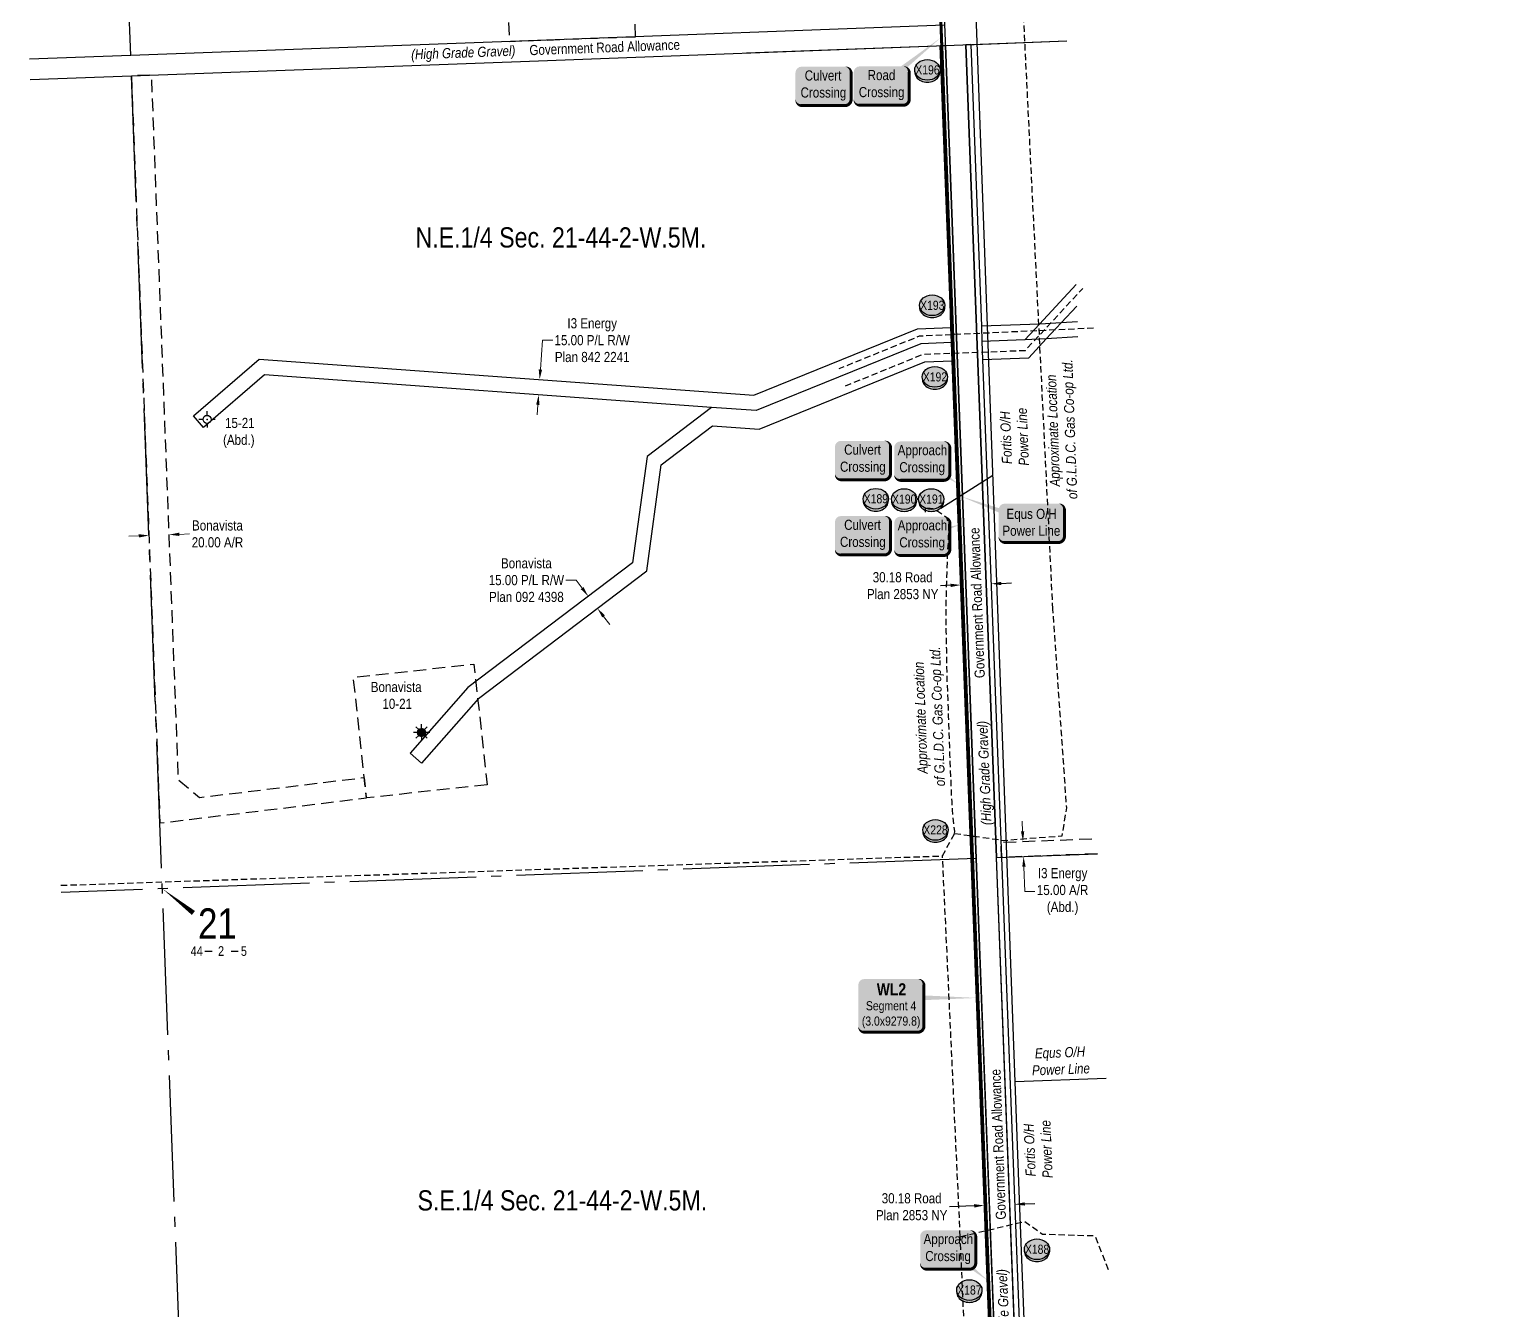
# Model space of a CAD drawing. Extents: x 683901 to 697439, y 5834844 to 5859401.
# Drawn here: x 686483 to 687942, y 5853989 to 5855255 of the extents above; entities that cross this region are included whole.
import ezdxf
from ezdxf.enums import TextEntityAlignment as Align

# ---------------------------------------------------------------- set-up
doc = ezdxf.new("R2010")
doc.units = 0
doc.header["$LTSCALE"] = 5
doc.header["$PDSIZE"] = 0.5
for name, pattern in [('foc-ACCESSROAD', [3.75, 2.5, -1.25]), ('foc-QUARTERLINE', [33, 25, -3, 2, -3]), ('UG_PIPE', [1.875, 1.25, -0.625])]:
    doc.linetypes.add(name, pattern=pattern)
doc.layers.get('Defpoints').update_dxf_attribs({"color": 9})
for name, color, linetype in [('10', 1, 'Continuous'), ('9', 3, 'Continuous'), ('AS-PIPE-UG', 44, 'UG_PIPE'), ('AS-PIPE-UG-T', 44, 'Continuous'), ('AS-POWER', 104, 'foc-POWER'), ('AS-POWER-T', 104, 'Continuous'), ('AS-TELEPHONE', 224, 'foc-TEL'), ('C-SYMBOL', 7, 'Continuous'), ('CG-NOTES', 7, 'Continuous'), ('F-AR', 190, 'foc-ACCESSROAD'), ('F-RW', 190, 'Continuous'), ('F-WS', 190, 'foc-ACCESSROAD'), ('F-WS-S', 190, 'Continuous'), ('L-QSEC', 8, 'foc-QUARTERLINE'), ('L-ROAD-T', 7, 'Continuous'), ('L-SEC', 7, 'Continuous'), ('L-SECLBL', 7, 'Continuous'), ('L-TITLEDB', 4, 'Continuous'), ('L-TITLEDB-T', 4, 'Continuous'), ('P-CROSSINGS', 250, 'Continuous')]:
    doc.layers.add(name, color=color, linetype=linetype)
for name, color, linetype, lineweight in [('F-AR-T', 190, 'Continuous', 9), ('F-RW-T', 190, 'Continuous', 9), ('F-WS-T', 190, 'Continuous', 9), ('T-TEXT', 48, 'Continuous', 18)]:
    doc.layers.add(name, color=color, linetype=linetype, lineweight=lineweight)
doc.layers.add('oil_and_gas_wells_pt', color=7, linetype='Continuous', true_color=0xfc3d16)
doc.layers.add('P-PROPOSED-WL4', color=7, linetype='Continuous', true_color=0x5b5bc8)
doc.styles.add('175L', font='ARIALN.TTF', dxfattribs={"height": 20})
doc.styles.add('80', font='ARIALN.TTF', dxfattribs={"height": 10})
doc.styles.add('80CG', font='ARIALN.TTF', dxfattribs={"height": 10})
doc.styles.add('80L', font='ARIALN.TTF', dxfattribs={"height": 10})
doc.styles.add('80LS', font='ARIALNI.TTF', dxfattribs={"height": 10})
doc.styles.add('BOLD', font='ARIALNB.TTF')
doc.styles.add('Crossing', font='ARIALN.TTF', dxfattribs={"height": 10})
doc.styles.add('foc-LtypeFont', font='ARIALN.TTF', dxfattribs={"height": 7.35})
doc.styles.add('SIMPLEX', font='ARIALN.TTF')
doc.linetypes.add('foc-POWER', pattern='A,6,-1,["P",foc-LtypeFont,S=0.2,R=0,X=-0.625,Y=-0.75],-1.24,4', length=12.24)
doc.linetypes.add('foc-TEL', pattern='A,2,-1,["T",foc-LtypeFont,S=0.2,R=0,X=-0.425,Y=-0.75],-1.24,8', length=12.24)
doc.linetypes.add('foc-TEL-NOLINE', pattern='A,0,-2,["T",foc-LtypeFont,S=0.2,R=0,X=-0.425,Y=-0.75],-10.24', length=12.24)
doc.dimstyles.new('Compass 5 000', dxfattribs={"dimscale": 5, "dimtxt": 9, "dimasz": 2, "dimexe": 0.2, "dimexo": 0.0625, "dimgap": 0.5, "dimtad": 0, "dimtih": 1, "dimtoh": 1, "dimzin": 0, "dimdsep": 46, "dimtxsty": '80CG', "dimcen": 0.1, "dimse1": 1, "dimse2": 1, "dimclrd": 256, "dimclrt": 256, "dimaunit": 1, "dimadec": 4, "dimazin": 0, "dimtfac": 0.06, "dimtofl": 0, "dimtmove": 0, "dimatfit": 1, "dimfxl": 0.2, "dimtolj": 1, "dimtzin": 0, "dimlwd": -1, "dimarcsym": 0})

# ---------------------------------------------------------------- blocks, each defined once
blk = doc.blocks.new('L-SECLBL')
at = {"layer": '9', "color": 7}
for p, q in [((-5.1, -27.8), (-12.3, -27.8)), ((20.7, -27.8), (13.5, -27.8))]:
    blk.add_line(p, q, dxfattribs=at)
at = {"layer": '10', "color": 2, "style": 'SIMPLEX'}
blk.add_attdef('SEC', text='', height=30, dxfattribs=at).set_placement((0, 0), align=Align.MIDDLE)
at = {"layer": '10', "color": 5, "style": '80L'}
blk.add_attdef('TWP', text='', height=9.5, dxfattribs=at).set_placement((-14.4, -27.4), align=Align.MIDDLE_RIGHT)
blk.add_attdef('RGE', text='', height=9.5, dxfattribs=at).set_placement((3.6, -27.4), align=Align.MIDDLE_CENTER)
blk.add_attdef('MER', text='', height=9.5, dxfattribs=at).set_placement((23.2, -27.4), align=Align.MIDDLE_LEFT)
blk = doc.blocks.new('*U917')
h = blk.add_hatch(color=254)
edge = h.paths.add_edge_path()
edge.add_line((-21.5, -20), (21.5, -20))
edge.add_arc((21.5, -14), 6, 270, 360)
edge.add_line((27.5, -14), (27.5, 12.5))
edge.add_arc((21.5, 12.5), 6, 0, 90)
edge.add_line((21.5, 18.5), (-21.5, 18.5))
edge.add_arc((-21.5, 12.5), 6, 90, 180)
edge.add_line((-27.5, 12.5), (-27.5, -14))
edge.add_arc((-21.5, -14), 6, 180, 270)
at = {"color": 160, "flags": 128}
blk.add_lwpolyline([(-21.5, -20, 3, 3, 0), (21.5, -20, 3, 3, 0.414214), (27.5, -14, 3, 3, 0), (27.5, 12.5, 3, 0, 0.414214), (21.5, 18.5, 0, 0, 0), (-21.5, 18.5, 0, 0, 0.414214), (-27.5, 12.5, 0, 0, 0), (-27.5, -14, 0, 3, 0.414214)], format="xyseb", close=True, dxfattribs=at)
at = {"color": 160, "style": '80'}
blk.add_attdef('ENTER_TEXT_001', (-26.8, -4.9), '', height=10, dxfattribs=at)
blk = doc.blocks.new('*U918')
h = blk.add_hatch(color=59)
edge = h.paths.add_edge_path()
edge.add_line((-21.5, -20), (21.5, -20))
edge.add_arc((21.5, -14), 6, 270, 360)
edge.add_line((27.5, -14), (27.5, 12.5))
edge.add_arc((21.5, 12.5), 6, 0, 90)
edge.add_line((21.5, 18.5), (-21.5, 18.5))
edge.add_arc((-21.5, 12.5), 6, 90, 180)
edge.add_line((-27.5, 12.5), (-27.5, -14))
edge.add_arc((-21.5, -14), 6, 180, 270)
at = {"color": 1, "flags": 128}
blk.add_lwpolyline([(-21.5, -20, 3, 3, 0), (21.5, -20, 3, 3, 0.414214), (27.5, -14, 3, 3, 0), (27.5, 12.5, 3, 0, 0.414214), (21.5, 18.5, 0, 0, 0), (-21.5, 18.5, 0, 0, 0.414214), (-27.5, 12.5, 0, 0, 0), (-27.5, -14, 0, 3, 0.414214)], format="xyseb", close=True, dxfattribs=at)
blk.add_lwpolyline([(37.2, -24.4, 0, 7.5, 0), (0, 0, 0, 0, 0)], format="xyseb", dxfattribs=at)
at = {"color": 1, "style": '80'}
blk.add_attdef('ENTER_TEXT_001', (-36, -5), '', height=10, dxfattribs=at)
blk = doc.blocks.new('*U919')
h = blk.add_hatch(color=254)
edge = h.paths.add_edge_path()
edge.add_line((-21.5, -20), (21.5, -20))
edge.add_arc((21.5, -14), 6, 270, 360)
edge.add_line((27.5, -14), (27.5, 12.5))
edge.add_arc((21.5, 12.5), 6, 0, 90)
edge.add_line((21.5, 18.5), (-21.5, 18.5))
edge.add_arc((-21.5, 12.5), 6, 90, 180)
edge.add_line((-27.5, 12.5), (-27.5, -14))
edge.add_arc((-21.5, -14), 6, 180, 270)
at = {"color": 160, "flags": 128}
blk.add_lwpolyline([(-21.5, -20, 3, 3, 0), (21.5, -20, 3, 3, 0.414214), (27.5, -14, 3, 3, 0), (27.5, 12.5, 3, 0, 0.414214), (21.5, 18.5, 0, 0, 0), (-21.5, 18.5, 0, 0, 0.414214), (-27.5, 12.5, 0, 0, 0), (-27.5, -14, 0, 3, 0.414214)], format="xyseb", close=True, dxfattribs=at)
at = {"color": 160, "style": '80'}
blk.add_attdef('ENTER_TEXT_001', (-26.8, -4.9), '', height=10, dxfattribs=at)
blk = doc.blocks.new('*U920')
h = blk.add_hatch(color=59)
edge = h.paths.add_edge_path()
edge.add_line((-21.5, -20), (21.5, -20))
edge.add_arc((21.5, -14), 6, 270, 360)
edge.add_line((27.5, -14), (27.5, 12.5))
edge.add_arc((21.5, 12.5), 6, 0, 90)
edge.add_line((21.5, 18.5), (-21.5, 18.5))
edge.add_arc((-21.5, 12.5), 6, 90, 180)
edge.add_line((-27.5, 12.5), (-27.5, -14))
edge.add_arc((-21.5, -14), 6, 180, 270)
at = {"color": 1, "flags": 128}
blk.add_lwpolyline([(-21.5, -20, 3, 3, 0), (21.5, -20, 3, 3, 0.414214), (27.5, -14, 3, 3, 0), (27.5, 12.5, 3, 0, 0.414214), (21.5, 18.5, 0, 0, 0), (-21.5, 18.5, 0, 0, 0.414214), (-27.5, 12.5, 0, 0, 0), (-27.5, -14, 0, 3, 0.414214)], format="xyseb", close=True, dxfattribs=at)
blk.add_lwpolyline([(38.5, 10.6, 0, 7.5, 0), (0, 0, 0, 0, 0)], format="xyseb", dxfattribs=at)
at = {"color": 1, "style": '80'}
blk.add_attdef('ENTER_TEXT_001', (-36, -5), '', height=10, dxfattribs=at)
blk = doc.blocks.new('*U921')
h = blk.add_hatch(color=254)
edge = h.paths.add_edge_path()
edge.add_line((-21.5, -20), (21.5, -20))
edge.add_arc((21.5, -14), 6, 270, 360)
edge.add_line((27.5, -14), (27.5, 12.5))
edge.add_arc((21.5, 12.5), 6, 0, 90)
edge.add_line((21.5, 18.5), (-21.5, 18.5))
edge.add_arc((-21.5, 12.5), 6, 90, 180)
edge.add_line((-27.5, 12.5), (-27.5, -14))
edge.add_arc((-21.5, -14), 6, 180, 270)
at = {"color": 160, "flags": 128}
blk.add_lwpolyline([(-21.5, -20, 3, 3, 0), (21.5, -20, 3, 3, 0.414214), (27.5, -14, 3, 3, 0), (27.5, 12.5, 3, 0, 0.414214), (21.5, 18.5, 0, 0, 0), (-21.5, 18.5, 0, 0, 0.414214), (-27.5, 12.5, 0, 0, 0), (-27.5, -14, 0, 3, 0.414214)], format="xyseb", close=True, dxfattribs=at)
at = {"color": 160, "style": '80'}
blk.add_attdef('ENTER_TEXT_001', (-26.8, -4.9), '', height=10, dxfattribs=at)
blk = doc.blocks.new('*U932')
h = blk.add_hatch(color=59)
edge = h.paths.add_edge_path()
edge.add_line((-21.5, -20), (21.5, -20))
edge.add_arc((21.5, -14), 6, 270, 360)
edge.add_line((27.5, -14), (27.5, 12.5))
edge.add_arc((21.5, 12.5), 6, 0, 90)
edge.add_line((21.5, 18.5), (-21.5, 18.5))
edge.add_arc((-21.5, 12.5), 6, 90, 180)
edge.add_line((-27.5, 12.5), (-27.5, -14))
edge.add_arc((-21.5, -14), 6, 180, 270)
at = {"color": 1, "flags": 128}
blk.add_lwpolyline([(-21.5, -20, 3, 3, 0), (21.5, -20, 3, 3, 0.414214), (27.5, -14, 3, 3, 0), (27.5, 12.5, 3, 0, 0.414214), (21.5, 18.5, 0, 0, 0), (-21.5, 18.5, 0, 0, 0.414214), (-27.5, 12.5, 0, 0, 0), (-27.5, -14, 0, 3, 0.414214)], format="xyseb", close=True, dxfattribs=at)
blk.add_lwpolyline([(40.2, -31.8, 0, 7.5, 0), (0, 0, 0, 0, 0)], format="xyseb", dxfattribs=at)
at = {"color": 1, "style": '80'}
blk.add_attdef('ENTER_TEXT_001', (-36, -5), '', height=10, dxfattribs=at)
blk = doc.blocks.new('*U1062')
h = blk.add_hatch(color=254)
edge = h.paths.add_edge_path()
edge.add_line((-26.5, -34.1), (26.5, -34.1))
edge.add_arc((26.5, -28.1), 6, 270, 360)
edge.add_line((32.5, -28.1), (32.5, 12.5))
edge.add_arc((26.5, 12.5), 6, 0, 90)
edge.add_line((26.5, 18.5), (-26.5, 18.5))
edge.add_arc((-26.5, 12.5), 6, 90, 180)
edge.add_line((-32.5, 12.5), (-32.5, -28.1))
edge.add_arc((-26.5, -28.1), 6, 180, 270)
at = {"layer": 'P-PROPOSED-WL4', "flags": 128}
blk.add_lwpolyline([(-26.5, -34.1, 3, 3, 0), (26.5, -34.1, 3, 3, 0.414214), (32.5, -28.1, 3, 3, 0), (32.5, 12.5, 3, 0, 0.414214), (26.5, 18.5, 0, 0, 0), (-26.5, 18.5, 0, 0, 0.414214), (-32.5, 12.5, 0, 0, 0), (-32.5, -28.1, 0, 3, 0.414214)], format="xyseb", close=True, dxfattribs=at)
blk.add_lwpolyline([(85.8, -0.2, 0, 7.5, 0), (0, 0, 0, 0, 0)], format="xyseb", dxfattribs=at)
at = {"layer": 'P-PROPOSED-WL4'}
for tag, p, height, style in [('TEMP_AREA_W1_001', (-9.2, 2.2), 12, 'BOLD'), ('ENTER_TEXT_001', (-30.7, -12.5), 9, '80')]:
    blk.add_attdef(tag, p, '', height=height, dxfattribs=dict(at, style=style))
blk = doc.blocks.new('*U1071')
h = blk.add_hatch(color=59)
edge = h.paths.add_edge_path()
edge.add_line((-21.5, -20), (21.5, -20))
edge.add_arc((21.5, -14), 6, 270, 360)
edge.add_line((27.5, -14), (27.5, 12.5))
edge.add_arc((21.5, 12.5), 6, 0, 90)
edge.add_line((21.5, 18.5), (-21.5, 18.5))
edge.add_arc((-21.5, 12.5), 6, 90, 180)
edge.add_line((-27.5, 12.5), (-27.5, -14))
edge.add_arc((-21.5, -14), 6, 180, 270)
at = {"color": 1, "flags": 128}
blk.add_lwpolyline([(59.1, 47.2, 0, 7.5, 0), (0, 0, 0, 0, 0)], format="xyseb", dxfattribs=at)
blk.add_lwpolyline([(-21.5, -20, 3, 3, 0), (21.5, -20, 3, 3, 0.414214), (27.5, -14, 3, 3, 0), (27.5, 12.5, 3, 0, 0.414214), (21.5, 18.5, 0, 0, 0), (-21.5, 18.5, 0, 0, 0.414214), (-27.5, 12.5, 0, 0, 0), (-27.5, -14, 0, 3, 0.414214)], format="xyseb", close=True, dxfattribs=at)
at = {"color": 1, "style": '80'}
blk.add_attdef('ENTER_TEXT_001', (-36, -5), '', height=10, dxfattribs=at)
blk = doc.blocks.new('*D1165')
at = {"layer": 'Defpoints', "color": 0, "transparency": 16777216}
for p in [(687514.6, 5854453.5), (687466.5, 5854436.6), (687515.1, 5854438.5)]:
    blk.add_point(p, dxfattribs=at)
at = {"layer": 'F-AR-T', "transparency": 16777216}
for p, q in [((687465.5, 5854461.6), (687465.1, 5854471.6)), ((687466.9, 5854426.6), (687467.8, 5854402.1)), ((687467.8, 5854402.1), (687477.8, 5854402.1))]:
    blk.add_line(p, q, dxfattribs=at)
for points in [[(687467.2, 5854461.7), (687463.9, 5854461.6), (687465.9, 5854451.6)], [(687468.5, 5854426.7), (687465.2, 5854426.6), (687466.5, 5854436.6)]]:
    blk.add_solid(points, dxfattribs=at)
at = {"layer": 'F-AR-T', "transparency": 16777216, "insert": (687505.1, 5854402.1), "char_height": 10, "attachment_point": 5, "style": '80CG'}
blk.add_mtext('\\A1;I3 Energy\\P15.00 A/R\\P(Abd.)', dxfattribs=at)
blk = doc.blocks.new('*D1178')
at = {"layer": 'Defpoints', "color": 0, "transparency": 16777216}
for p in [(687032.4, 5854691.5), (687035.9, 5854694.1), (687041.5, 5854679.5)]:
    blk.add_point(p, dxfattribs=at)
at = {"layer": 'F-RW-T', "transparency": 16777216}
for p, q in [((687023.8, 5854710), (687013.8, 5854710)), ((687029.9, 5854702.1), (687023.8, 5854710)), ((687051, 5854674.2), (687057.1, 5854666.2))]:
    blk.add_line(p, q, dxfattribs=at)
for points in [[(687031.2, 5854703.1), (687028.5, 5854701.1), (687035.9, 5854694.1)], [(687052.3, 5854675.2), (687049.7, 5854673.2), (687045, 5854682.2)]]:
    blk.add_solid(points, dxfattribs=at)
at = {"layer": 'F-RW-T', "transparency": 16777216, "insert": (686974.7, 5854710), "char_height": 10, "attachment_point": 5, "style": '80CG'}
blk.add_mtext('\\A1;Bonavista\\P15.00 P/L R/W\\PPlan 092 4398', dxfattribs=at)
blk = doc.blocks.new('*D1179')
at = {"layer": 'Defpoints', "color": 0, "transparency": 16777216}
for p in [(686987.8, 5854908.3), (686996.7, 5854907.7), (686995.6, 5854892.7)]:
    blk.add_point(p, dxfattribs=at)
at = {"layer": 'F-RW-T', "transparency": 16777216}
for p, q in [((686988.6, 5854918.3), (686990.7, 5854947.3)), ((686990.7, 5854947.3), (687000.7, 5854947.3)), ((686986, 5854883.4), (686985.3, 5854873.4))]:
    blk.add_line(p, q, dxfattribs=at)
for points in [[(686986.9, 5854918.4), (686990.2, 5854918.2), (686987.8, 5854908.3)], [(686984.4, 5854883.5), (686987.7, 5854883.3), (686986.8, 5854893.4)]]:
    blk.add_solid(points, dxfattribs=at)
at = {"layer": 'F-RW-T', "transparency": 16777216, "insert": (687039.8, 5854947.3), "char_height": 10, "attachment_point": 5, "style": '80CG'}
blk.add_mtext('\\A1;I3 Energy\\P15.00 P/L R/W\\PPlan 842 2241', dxfattribs=at)
blk = doc.blocks.new('*D1305')
at = {"layer": 'Defpoints', "color": 0, "transparency": 16777216}
for p in [(686601.2, 5854758), (686621.2, 5854758.8), (686621.3, 5854755)]:
    blk.add_point(p, dxfattribs=at)
at = {"layer": 'F-RW-T', "transparency": 16777216}
for p, q in [((686591.4, 5854753.8), (686581.4, 5854753.4)), ((686631.3, 5854755.3), (686641.3, 5854755.7))]:
    blk.add_line(p, q, dxfattribs=at)
for points in [[(686591.3, 5854755.5), (686591.4, 5854752.2), (686601.4, 5854754.2)], [(686631.3, 5854757), (686631.4, 5854753.7), (686621.3, 5854755)]]:
    blk.add_solid(points, dxfattribs=at)
at = {"layer": 'F-RW-T', "transparency": 16777216, "insert": (686669.1, 5854755.7), "char_height": 10, "attachment_point": 5, "style": '80CG'}
blk.add_mtext('\\A1;Bonavista\\P20.00 A/R', dxfattribs=at)
blk = doc.blocks.new('*D1118')
at = {"layer": 'Defpoints', "color": 0, "transparency": 16777216}
for p in [(687404, 5854711.4), (687404.3, 5854705.2), (687434.2, 5854712.5)]:
    blk.add_point(p, dxfattribs=at)
at = {"layer": 'L-TITLEDB-T', "transparency": 16777216}
for p, q in [((687394.3, 5854704.9), (687384.3, 5854704.5)), ((687444.4, 5854706.8), (687454.4, 5854707.2))]:
    blk.add_line(p, q, dxfattribs=at)
for points in [[(687394.2, 5854706.5), (687394.4, 5854703.2), (687404.3, 5854705.2)], [(687444.3, 5854708.4), (687444.5, 5854705.1), (687434.4, 5854706.4)]]:
    blk.add_solid(points, dxfattribs=at)
at = {"layer": 'L-TITLEDB-T', "transparency": 16777216, "insert": (687346.9, 5854704.5), "char_height": 10, "attachment_point": 5, "style": '80CG'}
blk.add_mtext('\\A1;30.18 Road\\PPlan 2853 NY', dxfattribs=at)
blk = doc.blocks.new('*D1119')
at = {"layer": 'Defpoints', "color": 0, "transparency": 16777216}
for p in [(687427.1, 5854104.2), (687457.3, 5854105.4), (687427.6, 5854091.6)]:
    blk.add_point(p, dxfattribs=at)
at = {"layer": 'L-TITLEDB-T', "transparency": 16777216}
for p, q in [((687417.6, 5854091.2), (687393.2, 5854090.3)), ((687467.7, 5854093.1), (687477.7, 5854093.5))]:
    blk.add_line(p, q, dxfattribs=at)
for points in [[(687417.6, 5854092.9), (687417.7, 5854089.5), (687427.6, 5854091.6)], [(687467.7, 5854094.8), (687467.8, 5854091.5), (687457.7, 5854092.7)]]:
    blk.add_solid(points, dxfattribs=at)
at = {"layer": 'L-TITLEDB-T', "transparency": 16777216, "insert": (687355.8, 5854090.3), "char_height": 10, "attachment_point": 5, "style": '80CG'}
blk.add_mtext('\\A1;30.18 Road\\PPlan 2853 NY', dxfattribs=at)
blk = doc.blocks.new('*U878')
h = blk.add_hatch(color=255)
edge = h.paths.add_edge_path()
edge.add_line((-26.5, -20), (26.5, -20))
edge.add_arc((26.5, -14), 6, 270, 360)
edge.add_line((32.5, -14), (32.5, 12.5))
edge.add_arc((26.5, 12.5), 6, 0, 90)
edge.add_line((26.5, 18.5), (-26.5, 18.5))
edge.add_arc((-26.5, 12.5), 6, 90, 180)
edge.add_line((-32.5, 12.5), (-32.5, -14))
edge.add_arc((-26.5, -14), 6, 180, 270)
at = {"color": 104, "flags": 128}
blk.add_lwpolyline([(-70.6, 25.9, 0, 7.5, 0), (0, 0, 0, 0, 0)], format="xyseb", dxfattribs=at)
blk.add_lwpolyline([(-26.5, -20, 3, 3, 0), (26.5, -20, 3, 3, 0.414214), (32.5, -14, 3, 3, 0), (32.5, 12.5, 3, 0, 0.414214), (26.5, 18.5, 0, 0, 0), (-26.5, 18.5, 0, 0, 0.414214), (-32.5, 12.5, 0, 0, 0), (-32.5, -14, 0, 3, 0.414214)], format="xyseb", close=True, dxfattribs=at)
at = {"color": 104, "style": '80'}
blk.add_attdef('ENTER_TEXT_001', (-26.8, -4.9), '', height=10, dxfattribs=at)
blk = doc.blocks.new('xing2')
h = blk.add_hatch(color=50)
h.dxf.hatch_style = 1
edge = h.paths.add_edge_path()
edge.add_ellipse((0, 0), major_axis=(-12.5, 0), ratio=0.816297, start_angle=0, end_angle=360)
h = blk.add_hatch(color=250)
h.dxf.hatch_style = 1
edge = h.paths.add_edge_path()
edge.add_ellipse((0, -2), major_axis=(-12.5, 0), ratio=0.816297, start_angle=0, end_angle=180)
edge.add_line((12.5, -2), (12.5, 0))
edge.add_ellipse((0, 0), major_axis=(-12.5, 0), ratio=0.816297, start_angle=0, end_angle=180, ccw=False)
edge.add_line((-12.5, 0), (-12.5, -2))
at = {"color": 250}
blk.add_ellipse((0, 0), major_axis=(-12.5, 0), ratio=0.816297, dxfattribs=at)
blk.add_ellipse((0, -2), major_axis=(-12.5, 0), ratio=0.816297, start_param=0, end_param=3.141593, dxfattribs=at)
at = {"color": 250, "style": 'Crossing'}
blk.add_attdef('CROSSING', text='', height=9, dxfattribs=at).set_placement((0.1, 0), align=Align.MIDDLE_CENTER)
at = {"color": 250, "style": 'Crossing', "flags": 1}
for tag, p in [('OWNER', (0.1, -12.5)), ('DESCRIPTION', (0.1, -25.8)), ('LOCATION', (0.1, -39.3)), ('DWG_REF', (0.1, -52.8))]:
    blk.add_attdef(tag, text='', height=9, dxfattribs=at).set_placement(p, align=Align.MIDDLE_CENTER)
blk = doc.blocks.new('GABD')
for p, q in [((-0.81, 0), (-1.62, 0)), ((0, 0.81), (0, 1.62)), ((1.62, 0), (0.81, 0)), ((0, -0.81), (0, -1.62))]:
    blk.add_line(p, q)
blk.add_circle((0, 0), 0.8)
blk = doc.blocks.new('GAS')
h = blk.add_hatch(color=255)
h.dxf.hatch_style = 1
edge = h.paths.add_edge_path()
edge.add_arc((0, 0), 0.9, 0, 360)
for p, q in [((-0.81, 0), (-1.62, 0)), ((-0.57, 0.57), (-1.14, 1.14)), ((0, 0.81), (0, 1.62)), ((0.57, 0.57), (1.14, 1.14)), ((1.62, 0), (0.81, 0)), ((-0.57, -0.57), (-1.14, -1.14)), ((0, -0.81), (0, -1.62)), ((1.14, -1.14), (0.57, -0.57))]:
    blk.add_line(p, q)
blk.add_circle((0, 0), 0.8)

msp = doc.modelspace()

# ---------------------------------------------------------------- linework, layer by layer
at = {"layer": 'AS-PIPE-UG', "flags": 128}
for points in [[(687495.504, 5854681.25), (687466.679, 5855265.022), (687446.314, 5855328.946), (687442.073, 5855368.27)], [(687290.275, 5854902.13), (687367.145, 5854933.381), (687468.274, 5854937.246), (687525.147, 5854998.607)], [(687535.652, 5854959.152), (687363.299, 5854951.236), (687283.781, 5854918.941)], [(687398.283, 5854459.552), (687398.488, 5854461.497), (687397.739, 5854468.106), (687396.911, 5854475.524), (687396.207, 5854483.015), (687395.823, 5854490.89), (687395.204, 5854498.695), (687394.999, 5854506.461), (687394.78, 5854514.454), (687394.216, 5854522.334), (687393.981, 5854530.112), (687393.68, 5854537.673), (687393.597, 5854545.22), (687392.599, 5854567.876), (687392.367, 5854575.542), (687392.091, 5854583.686), (687391.81, 5854591.753), (687391.478, 5854600.107), (687390.97, 5854608.226), (687390.863, 5854616.373), (687390.654, 5854624.618), (687390.592, 5854632.911), (687390.458, 5854641.526), (687390.182, 5854650.347), (687390.069, 5854659.128), (687390.066, 5854667.784), (687389.916, 5854676.51), (687389.988, 5854684.704), (687390.085, 5854692.539), (687390.322, 5854700.579), (687390.603, 5854708.711), (687391.629, 5854739.098), (687392.229, 5854746.526), (687392.291, 5854753.31), (687392.721, 5854760.148), (687392.393, 5854766.321), (687390.477, 5854771.573), (687386.048, 5854774.845), (687381.649, 5854777.974), (687376.887, 5854780.524), (687371.102, 5854781.213), (687369.181, 5854781.931), (687369.307, 5854777.382)], [(687398.283, 5854459.552), (687446.717, 5854452.674), (687504.793, 5854457.221), (687509.157, 5854484.935), (687495.504, 5854681.25)], [(687386.312, 5854437.276), (687398.283, 5854459.552)], [(686514.305, 5854408.224), (687386.312, 5854437.276)], [(687403.866, 5854060.721), (687386.312, 5854437.276)], [(687403.866, 5854060.721), (687467.841, 5854075.872), (687485.099, 5854063.313), (687537.009, 5854061.737), (687551.088, 5854026.179)], [(687378.302, 5853246.318), (687368.174, 5853276.982), (687366.176, 5853297.204), (687346.436, 5853347.797), (687360.509, 5853391.548), (687371.927, 5853438.247), (687396.543, 5853472.233), (687399.819, 5853532.348), (687407.099, 5853567.705), (687406.921, 5853611.928), (687422.439, 5853631.331), (687403.866, 5854060.721)]]:
    msp.add_lwpolyline(points, dxfattribs=at)
at = {"layer": 'AS-POWER', "flags": 128}
for points in [[(687656.506, 5848783.799), (687655.405, 5848812.127), (687652.188, 5848898.122), (687650.894, 5848934.137), (687602.36, 5850389.725), (687597.744, 5850514.181), (687597.522, 5850520.208), (687592.664, 5850658.212), (687586.102, 5850725.644), (687579.522, 5850793.262), (687576.138, 5850936.908), (687576.447, 5851094.407), (687567.763, 5851294.202), (687558.624, 5851544.406), (687544.224, 5851936.64), (687541.111, 5852024.637), (687528.985, 5852367.433), (687528.84, 5852371.451), (687517.795, 5852677.411), (687517.672, 5852680.82), (687495.641, 5853240.726), (687462.27, 5854106.157), (687439.338, 5854726.119), (687419.519, 5855269.071)], [(687384.69, 5854781.103), (687436.136, 5854813.837)], [(687458.277, 5854214.1), (687548.036, 5854217.518)]]:
    msp.add_lwpolyline(points, dxfattribs=at)
at = {"layer": 'AS-TELEPHONE', "linetype": 'foc-TEL-NOLINE', "flags": 128}
for points in [[(687942.215, 5840672.176), (687910.849, 5841483.054), (687848.212, 5843112.381), (687786.621, 5844721.086), (687730.801, 5846190.68), (687715.753, 5846190.106), (687698.772, 5846639.392), (687713.735, 5846639.968), (687694.216, 5847153.865), (687690.774, 5847245.489), (687675.615, 5847244.884), (687667.977, 5847449.231), (687678.143, 5847449.762), (687683.095, 5847449.952), (687632.86, 5848787.367), (687572.447, 5850395.069), (687511.895, 5852003.159), (687450.353, 5853631.115), (687358.022, 5856062.335), (687265.59, 5858494.225), (687262.737, 5858568.877)], [(687192.401, 5855231.381), (687389.118, 5855238.688), (687509.293, 5855243.268)]]:
    msp.add_lwpolyline(points, dxfattribs=at)
at = {"layer": 'F-AR', "flags": 128}
msp.add_lwpolyline([(686584.036, 5855208.785), (686594.749, 5854927.519), (686612.18, 5854469.861), (686816.585, 5854494.634), (686814.412, 5854514.517), (686651.194, 5854494.735), (686630.578, 5854512.314), (686614.734, 5854928.28), (686604.022, 5855209.527)], close=True, dxfattribs=at)
msp.add_lwpolyline([(687539.621, 5854439.423), (687444.685, 5854435.809), (687444.116, 5854450.798), (687539.056, 5854454.413)], dxfattribs=at)
at = {"layer": 'F-RW', "flags": 128}
for points in [[(687482.251, 5854963.316), (687518.384, 5855002.328)], [(687503.846, 5854964.574), (687519.183, 5854981.132)], [(687503.846, 5854964.574), (687488.233, 5854963.547)], [(687489.011, 5854948.568), (687503.846, 5854964.574)], [(687519.769, 5854965.622), (687503.846, 5854964.574)], [(687199.593, 5854892.829), (687361.727, 5854958.69)], [(687361.727, 5854958.69), (687394.636, 5854959.943)], [(687482.251, 5854963.316), (687424.787, 5854961.104)], [(687467.805, 5854947.727), (687482.251, 5854963.316)], [(687488.233, 5854963.547), (687482.251, 5854963.316)], [(687520.334, 5854950.63), (687489.011, 5854948.568)], [(687364.929, 5854943.803), (687202, 5854877.631)], [(687395.203, 5854944.955), (687364.929, 5854943.803)], [(687467.805, 5854947.727), (687425.354, 5854946.115)], [(687489.011, 5854948.568), (687467.805, 5854947.727)], [(687471.664, 5854929.87), (687489.011, 5854948.568)], [(686645.384, 5854872.486), (686710.41, 5854928.621)], [(686710.41, 5854928.621), (687199.593, 5854892.829)], [(687204.895, 5854859.324), (687368.749, 5854925.937)], [(687368.749, 5854925.937), (687395.884, 5854926.984)], [(687426.011, 5854928.109), (687471.664, 5854929.87)], [(686715.508, 5854913.158), (686655.181, 5854861.131)], [(687157.9, 5854880.871), (686715.508, 5854913.158)], [(687157.9, 5854880.871), (687094.11, 5854832.406)], [(687202, 5854877.631), (687157.9, 5854880.871)], [(686655.181, 5854861.131), (686645.384, 5854872.486)], [(687108.12, 5854824.2), (687158.834, 5854862.776)], [(687158.834, 5854862.776), (687204.895, 5854859.324)], [(687094.11, 5854832.406), (687079.7, 5854727.299)], [(687093.707, 5854719.088), (687108.12, 5854824.2)], [(687079.7, 5854727.299), (686916.924, 5854603.919)], [(686927.178, 5854592.877), (687093.707, 5854719.088)], [(686916.924, 5854603.919), (686859.805, 5854538.959)], [(686927.178, 5854592.877), (686871.059, 5854529.053)], [(686859.805, 5854538.959), (686871.059, 5854529.053)]]:
    msp.add_lwpolyline(points, dxfattribs=at)
at = {"layer": 'F-WS', "flags": 128}
for points in [[(687082.658, 5855247.433), (687077.943, 5855372.344), (686982.26, 5855368.79), (686953.029, 5855367.705), (686957.745, 5855242.794), (686986.899, 5855243.876)], [(686935.874, 5854507.67), (686816.585, 5854494.634), (686803.548, 5854613.923), (686922.838, 5854626.96)]]:
    msp.add_lwpolyline(points, close=True, dxfattribs=at)
at = {"layer": 'L-QSEC', "flags": 128}
for points in [[(686583.265, 5855228.885), (686521.56, 5856837.761)], [(686645.284, 5853600.737), (686584.036, 5855208.785)], [(687439.658, 5854435.618), (687539.621, 5854439.423)], [(687419.558, 5854434.852), (686514.574, 5854401.154)]]:
    msp.add_lwpolyline(points, dxfattribs=at)
at = {"layer": 'L-SEC', "flags": 128}
for points in [[(687388.36, 5855258.787), (686985.812, 5855243.836), (686583.265, 5855228.885)], [(687409.219, 5855239.452), (687509.293, 5855243.263)], [(686583.265, 5855228.885), (686483.194, 5855225.178)], [(686584.036, 5855208.785), (686986.576, 5855223.737), (687389.119, 5855238.687)], [(687389.119, 5855238.687), (687404.338, 5854836.77), (687419.558, 5854434.852)], [(687439.658, 5854435.618), (687424.44, 5854837.536), (687409.219, 5855239.452)], [(686483.959, 5855205.077), (686584.036, 5855208.785)], [(687450.353, 5853631.115), (687434.956, 5854032.983), (687434.956, 5854032.983), (687419.558, 5854434.852)], [(687470.454, 5853631.868), (687455.055, 5854033.743), (687439.658, 5854435.618)]]:
    msp.add_lwpolyline(points, dxfattribs=at)
at = {"layer": 'L-SECLBL', "flags": 128}
msp.add_lwpolyline([(686614.655, 5854404.88, 0, 5, 0), (686645.331, 5854380.878, 0, 0, 0)], format="xyseb", dxfattribs=at)
at = {"layer": 'L-TITLEDB', "flags": 128}
for points in [[(687389.118, 5855238.688), (687384.092, 5855238.502)], [(687394.077, 5854974.722), (687384.092, 5855238.502)], [(687419.557, 5854434.853), (687389.118, 5855238.688)], [(687414.244, 5855239.645), (687409.22, 5855239.453)], [(687409.22, 5855239.453), (687439.659, 5854435.616)], [(687414.244, 5855239.645), (687424.787, 5854961.104)], [(687394.636, 5854959.943), (687394.077, 5854974.722)], [(687395.203, 5854944.955), (687394.636, 5854959.943)], [(687424.787, 5854961.104), (687425.354, 5854946.115)], [(687395.884, 5854926.984), (687395.203, 5854944.955)], [(687425.354, 5854946.115), (687426.011, 5854928.109)], [(687412.289, 5854493.903), (687395.884, 5854926.984)], [(687426.011, 5854928.109), (687444.685, 5854435.807)], [(687414.533, 5854434.666), (687412.289, 5854493.903)], [(687445.169, 5853630.748), (687414.533, 5854434.666)], [(687450.19, 5853630.936), (687419.557, 5854434.853)], [(687470.271, 5853631.685), (687439.659, 5854435.616)], [(687444.685, 5854435.807), (687475.289, 5853631.877)]]:
    msp.add_lwpolyline(points, dxfattribs=at)
at = {"layer": 'oil_and_gas_wells_pt'}
for p in [(686658.838, 5854869.006), (686871.003, 5854559.341)]:
    msp.add_point(p, dxfattribs=at)
at = {"layer": 'P-PROPOSED-WL4', "flags": 128}
msp.add_lwpolyline([(687590.038, 5849792.926, 3, 3, 0), (687591.536, 5849792.982, 3, 3, 0), (687568.921, 5850394.93, 3, 3, 0), (687538.642, 5851199.018, 3, 3, 0), (687508.306, 5852004.603, 3, 3, 0), (687211.949, 5851993.357, 3, 3, 0), (687211.3, 5852010.459, 3, 3, 0), (687507.661, 5852021.626, 3, 3, 0), (687477.187, 5852827.13, 3, 3, 0), (687446.661, 5853630.977, 3, 3, 0), (687416.032, 5854434.723, 3, 3, 0), (687386.035, 5855226.831, 3, 3, 0), (687384.831, 5855258.658, 3, 3, 0), (687356.2, 5856016.965, 3, 3, 0), (687354.499, 5856062.21, 3, 3, 0), (687349.238, 5856200.673, 3, 3, 0), (687316.675, 5857059.283, 3, 3, 0), (687293.342, 5857670.162, 3, 3, 0), (687283.919, 5857918.396, 3, 3, 0), (687262.912, 5858471.812, 0, 0, 0)], format="xyseb", dxfattribs=at)

# ---------------------------------------------------------------- block references
at = {"layer": 'AS-POWER-T'}
ref = msp.add_blockref('*U878', (687474.416, 5854767.232), dxfattribs=dict(at, xscale=0.99969901, yscale=0.99969901, zscale=0.99969901))
ref.add_attrib('ENTER_TEXT_001', 'Equs O/H', (687449.614, 5854770.558), dxfattribs={"layer": '0', "color": 104, "height": 9.997, "style": '80'})
ref.add_attrib('ENTER_TEXT_002', 'Power Line', (687445.581, 5854753.896), dxfattribs={"layer": '0', "color": 104, "height": 9.997, "style": '80'})
at = {"layer": 'CG-NOTES'}
ref = msp.add_blockref('*U1071', (687325.97, 5855199.643), dxfattribs=dict(at, xscale=0.999081924950458, yscale=0.999081924950458, zscale=0.999081924950458))
ref.add_attrib('ENTER_TEXT_001', 'Road', (687312.272, 5855204.531), dxfattribs={"layer": '0', "color": 1, "height": 9.9908, "style": '80'})
ref.add_attrib('ENTER_TEXT_002', 'Crossing', (687303.515, 5855187.702), dxfattribs={"layer": '0', "color": 1, "height": 9.9908, "style": '80'})
ref = msp.add_blockref('*U917', (687268.399, 5855199.331), dxfattribs=dict(at, xscale=1.000131017163248, yscale=1.000131017163248, zscale=1.000131017163248))
ref.add_attrib('ENTER_TEXT_001', 'Culvert', (687250.017, 5855204.135), dxfattribs={"layer": '0', "color": 160, "height": 10.0013, "style": '80'})
ref.add_attrib('ENTER_TEXT_002', 'Crossing', (687245.92, 5855187.289), dxfattribs={"layer": '0', "color": 160, "height": 10.0013, "style": '80'})
ref = msp.add_blockref('*U919', (687307.399, 5854829.281), dxfattribs=dict(at, xscale=1.000131017163248, yscale=1.000131017163248, zscale=1.000131017163248))
ref.add_attrib('ENTER_TEXT_001', 'Culvert', (687289.017, 5854834.085), dxfattribs={"layer": '0', "color": 160, "height": 10.0013, "style": '80'})
ref.add_attrib('ENTER_TEXT_002', 'Crossing', (687284.92, 5854817.239), dxfattribs={"layer": '0', "color": 160, "height": 10.0013, "style": '80'})
ref = msp.add_blockref('*U918', (687366.073, 5854828.707), dxfattribs=dict(at, xscale=0.999081924950458, yscale=0.999081924950458, zscale=0.999081924950458))
ref.add_attrib('ENTER_TEXT_001', 'Approach', (687341.971, 5854833.594), dxfattribs={"layer": '0', "color": 1, "height": 9.9908, "style": '80'})
ref.add_attrib('ENTER_TEXT_002', 'Crossing', (687343.617, 5854816.766), dxfattribs={"layer": '0', "color": 1, "height": 9.9908, "style": '80'})
ref = msp.add_blockref('*U921', (687307.399, 5854754.941), dxfattribs=dict(at, xscale=1.000131017163248, yscale=1.000131017163248, zscale=1.000131017163248))
ref.add_attrib('ENTER_TEXT_001', 'Culvert', (687289.017, 5854759.745), dxfattribs={"layer": '0', "color": 160, "height": 10.0013, "style": '80'})
ref.add_attrib('ENTER_TEXT_002', 'Crossing', (687284.92, 5854742.899), dxfattribs={"layer": '0', "color": 160, "height": 10.0013, "style": '80'})
ref = msp.add_blockref('*U920', (687366.073, 5854754.367), dxfattribs=dict(at, xscale=0.999081924950458, yscale=0.999081924950458, zscale=0.999081924950458))
ref.add_attrib('ENTER_TEXT_001', 'Approach', (687341.971, 5854759.254), dxfattribs={"layer": '0', "color": 1, "height": 9.9908, "style": '80'})
ref.add_attrib('ENTER_TEXT_002', 'Crossing', (687343.617, 5854742.426), dxfattribs={"layer": '0', "color": 1, "height": 9.9908, "style": '80'})
ref = msp.add_blockref('*U1062', (687335.479, 5854297.068), dxfattribs=dict(at, xscale=0.99969901, yscale=0.99969901, zscale=0.99969901))
ref.add_attrib('TEMP_AREA_W1_001', 'WL2', (687321.297, 5854299.311), dxfattribs={"layer": 'P-PROPOSED-WL4', "height": 11.9964, "style": 'BOLD'})
ref.add_attrib('ENTER_TEXT_001', 'Segment 4', (687310.573, 5854284.595), dxfattribs={"layer": 'P-PROPOSED-WL4', "height": 8.9973, "style": '80'})
ref.add_attrib('ENTER_TEXT_002', '(3.0x9279.8)', (687306.544, 5854269.446), dxfattribs={"layer": 'P-PROPOSED-WL4', "height": 8.99729, "style": '80'})
ref = msp.add_blockref('*U932', (687391.701, 5854048.551), dxfattribs=dict(at, xscale=0.999081924950458, yscale=0.999081924950458, zscale=0.999081924950458))
ref.add_attrib('ENTER_TEXT_001', 'Approach', (687367.6, 5854053.439), dxfattribs={"layer": '0', "color": 1, "height": 9.9908, "style": '80'})
ref.add_attrib('ENTER_TEXT_002', 'Crossing', (687369.246, 5854036.61), dxfattribs={"layer": '0', "color": 1, "height": 9.9908, "style": '80'})
at = {"layer": 'F-WS-S', "xscale": 5, "yscale": 5, "zscale": 5}
for name, p in [('GABD', (686658.838, 5854869.006)), ('GAS', (686871.003, 5854559.341))]:
    msp.add_blockref(name, p, dxfattribs=at)
at = {"layer": 'L-SECLBL'}
msp.add_blockref('L-SECLBL', (686669.048, 5854370.626), dxfattribs=at).add_auto_attribs({'SEC': '21', 'TWP': '44', 'RGE': '2', 'MER': '5'})
at = {"layer": 'P-CROSSINGS'}
for p, values in [((687371.333, 5855214.648), {'CROSSING': 'X196'}), ((687376.095, 5854981.838), {'CROSSING': 'X193'}), ((687378.747, 5854911.046), {'CROSSING': 'X192'}), ((687320.317, 5854790.49), {'CROSSING': 'X189'}), ((687348.343, 5854790.197), {'CROSSING': 'X190'}), ((687375.195, 5854790.197), {'CROSSING': 'X191'}), ((687379.286, 5854463.018), {'CROSSING': 'X228'}), ((687479.763, 5854048.292), {'CROSSING': 'X188'}), ((687412.836, 5854007.963), {'CROSSING': 'X187'})]:
    msp.add_blockref('xing2', p, dxfattribs=at).add_auto_attribs(values)

# ---------------------------------------------------------------- texts
at = {"layer": 'AS-PIPE-UG-T', "char_height": 10, "attachment_point": 1, "rotation": 92.084993, "style": '175L'}
for insert in [(687493.124, 5854789.097), (687362.222, 5854505.075)]:
    msp.add_mtext_dynamic_manual_height_columns('\\pi13.307;{\\fArial Narrow|b0|i1|c0|p34;Approximate Location\\P\\pi0.32967;of G.L.D.C. Gas Co-op Ltd.}', width=137.14638, gutter_width=50, heights=[0], dxfattribs=dict(at, insert=insert))
at = {"layer": 'C-SYMBOL', "color": 3, "style": '175L'}
for s, p in [('N.E.1/4 Sec. 21-44-2-W.5M.', (687008.87, 5855032.963)), ('S.E.1/4 Sec. 21-44-2-W.5M.', (687010.283, 5854080.643))]:
    msp.add_text(s, height=20, dxfattribs=at).set_placement(p, align=Align.BOTTOM_CENTER)
at = {"layer": 'F-WS-T', "char_height": 10, "attachment_point": 1, "style": '175L'}
for s, insert in [('\\pi32.433;15-21\\P\\pi30.503;(Abd.)', (686644.149, 5854870.493)), ('\\pi20.926;Bonavista\\P\\pi32.433;10-21', (686799.862, 5854609.38))]:
    msp.add_mtext_dynamic_manual_height_columns(s, width=90.81491, gutter_width=50, heights=[0], dxfattribs=dict(at, insert=insert))
at = {"layer": 'L-ROAD-T', "style": '80L'}
for rotation, p in [(2.127014, (687052.138, 5855236.889)), (92.127014, (687420.467, 5854687.575)), (92.127014, (687441.392, 5854152.04))]:
    msp.add_text('Government Road Allowance', height=10, rotation=rotation, dxfattribs=at).set_placement(p, align=Align.MIDDLE_CENTER)
at = {"layer": 'T-TEXT', "style": '80LS'}
for rotation, p in [(2.127014, (686912.231, 5855231.798)), (92.314049, (687427.712, 5854519.238)), (92.314049, (687447.047, 5853977.147))]:
    msp.add_text('(High Grade Gravel)', height=10, rotation=rotation, dxfattribs=at).set_placement(p, align=Align.MIDDLE_CENTER)

# ---------------------------------------------------------------- dimensions: what is measured, and where the dimension line sits
at = {"layer": 'F-AR-T', "color": 3}
dim = msp.add_linear_dim(base=(687466.472, 5854436.639), p1=(687514.564, 5854453.48), p2=(687515.135, 5854438.491), angle=272.180173, text='I3 Energy\\P15.00 A/R\\P(Abd.)', dimstyle='Compass 5 000', dxfattribs=at)
dim.commit()
dim.dimension.update_dxf_attribs({"geometry": '*D1165', "text_midpoint": (687505.069, 5854402.11), "dimtype": 161})
at = {"layer": 'F-RW-T'}
dim = msp.add_linear_dim(base=(686987.849, 5854908.322), p1=(686995.556, 5854892.719), p2=(686996.651, 5854907.678), angle=85.815303, text='I3 Energy\\P15.00 P/L R/W\\PPlan 842 2241', dimstyle='Compass 5 000', dxfattribs=at)
dim.commit()
dim.dimension.update_dxf_attribs({"geometry": '*D1179', "text_midpoint": (687039.785, 5854947.274), "dimtype": 161})
for p1, p2, distance, text, picture, middle in [((686601.205, 5854758.026), (686621.19, 5854758.787), -3.821, 'Bonavista\\P20.00 A/R', '*D1305', (686669.056, 5854755.73)), ((687041.496, 5854679.518), (687032.434, 5854691.473), -4.363, 'Bonavista\\P15.00 P/L R/W\\PPlan 092 4398', '*D1178', (686974.744, 5854710.047))]:
    dim = msp.add_aligned_dim(p1=p1, p2=p2, distance=distance, text=text, dimstyle='Compass 5 000', dxfattribs=at)
    dim.commit()
    dim.dimension.update_dxf_attribs({"geometry": picture, "text_midpoint": middle})
at = {"layer": 'L-TITLEDB-T'}
dim = msp.add_aligned_dim(p1=(687434.178, 5854712.542), p2=(687404.049, 5854711.391), distance=6.153, text='30.18 Road\\PPlan 2853 NY', dimstyle='Compass 5 000', dxfattribs=at)
dim.commit()
dim.dimension.update_dxf_attribs({"geometry": '*D1118', "text_midpoint": (687346.938, 5854704.479)})
dim = msp.add_linear_dim(base=(687427.608, 5854091.588), p1=(687457.254, 5854105.394), p2=(687427.124, 5854104.243), angle=182.187394, text='30.18 Road\\PPlan 2853 NY', dimstyle='Compass 5 000', dxfattribs=at)
dim.commit()
dim.dimension.update_dxf_attribs({"geometry": '*D1119', "text_midpoint": (687355.8, 5854090.272), "dimtype": 161})

# ---------------------------------------------------------------- next in the draw order: texts
at = {"layer": 'AS-POWER-T', "char_height": 10, "attachment_point": 1, "style": '175L', "bg_fill": 3, "box_fill_scale": 1.1, "bg_fill_color": 256, "bg_fill_transparency": 0}
for s, insert, rotation in [('\\pi2.5534;{\\fArial Narrow|b0|i1|c0|p34;Fortis O/H\\P\\pi0.32626;Power Line}', (687445.229, 5854822.053), 92.226438), ('\\pi3.8188;{\\fArial Narrow|b0|i1|c0|p34;Equs O/H\\P\\pi0.32626;Power Line}', (687473.659, 5854246.818), 2.180649), ('\\pi2.5534;{\\fArial Narrow|b0|i1|c0|p34;Fortis O/H\\P\\pi0.32626;Power Line}', (687468.657, 5854117.498), 92.226438)]:
    msp.add_mtext_dynamic_manual_height_columns(s, width=57.1191, gutter_width=50, heights=[0], dxfattribs=dict(at, insert=insert, rotation=rotation))

doc.saveas('drawing.dxf')
